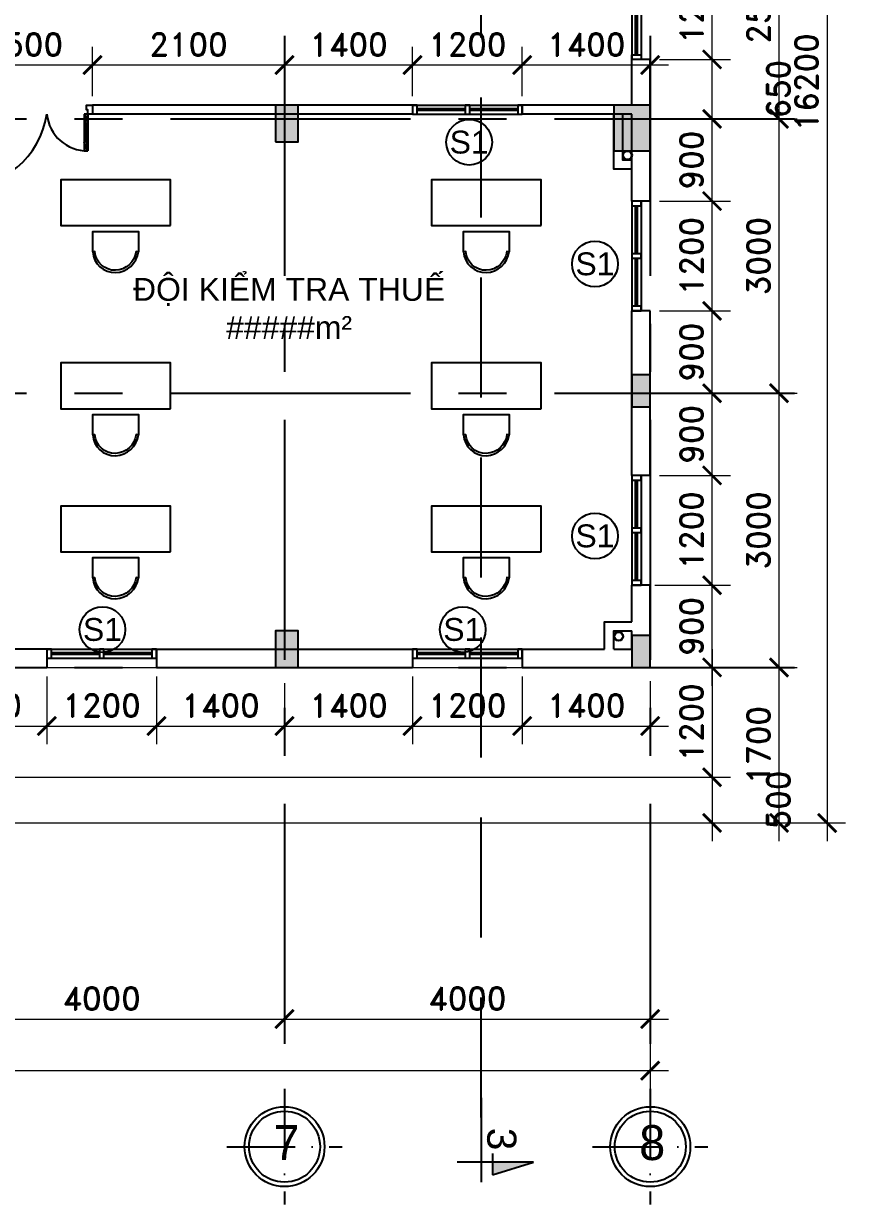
# Model space of a CAD drawing. Header units: inches. Extents: x 452443 to 881249, y 975131 to 1198310.
# Drawn here: x 699966 to 708954, y 1175426 to 1188340 of the extents above; entities that cross this region are included whole.
import ezdxf
from ezdxf.enums import TextEntityAlignment as Align

# ---------------------------------------------------------------- set-up
doc = ezdxf.new("R2010")
doc.units = ezdxf.units.IN
doc.header["$LTSCALE"] = 3.5
doc.header["$MEASUREMENT"] = 0
for name, pattern in [('ACAD_ISO10W100', [18, 12, -3, 0, -3]), ('CENTER', [2, 1.25, -0.25, 0.25, -0.25]), ('HIDDEN', [0.375, 0.25, -0.125])]:
    doc.linetypes.add(name, pattern=pattern)
for name, color, linetype in [('cot', 1, 'Continuous'), ('CUA', 4, 'Continuous'), ('DOOR-84', 84, 'Continuous'), ('hatch', 4, 'Continuous'), ('hatch vl', 4, 'Continuous'), ('HATCH47', 47, 'Continuous'), ('Netcat', 5, 'Continuous'), ('NOI THAT', 42, 'Continuous'), ('phong', 2, 'Continuous'), ('text', 3, 'Continuous'), ('TEXT2', 7, 'Continuous'), ('thuocdo', 3, 'Continuous'), ('Truc', 252, 'Continuous'), ('VISIONABLE-LINE126', 126, 'Continuous')]:
    doc.layers.add(name, color=color, linetype=linetype)
doc.styles.add('chu 1', font='VHELVEN0.TTF')
doc.styles.add('romand', font='romand.shx')
doc.styles.add('STYLE5', font='VAVON_.TTF')
doc.styles.add('VNI-HELVE', font='VHELVEN0.TTF')
doc.dimstyles.new('TL100', dxfattribs={"dimscale": 100, "dimtxt": 2.5, "dimasz": 2, "dimexe": 2, "dimexo": 1, "dimgap": 1, "dimtad": 1, "dimdec": 0, "dimzin": 0, "dimdsep": 46, "dimtxsty": 'romand', "dimblk": 'ARCHTICK', "dimcen": 2, "dimdle": 2, "dimclrd": 256, "dimclre": 256, "dimclrt": 7, "dimadec": 0, "dimazin": 0, "dimtfac": 0.004, "dimtdec": 0, "dimtmove": 2, "dimatfit": 3, "dimfxl": 1, "dimtolj": 1, "dimtzin": 0, "dimlwd": 20, "dimlwe": 20, "dimarcsym": 1})

# ---------------------------------------------------------------- blocks, each defined once
blk = doc.blocks.new('truc tron')
at = {"layer": 'DOOR-84', "linetype": 'ACAD_ISO10W100', "ltscale": 20}
for p, q in [((0, -710), (0, 710)), ((710, 0), (-710, 0))]:
    blk.add_line(p, q, dxfattribs=at)
at = {"layer": 'DOOR-84', "linetype": 'Continuous'}
blk.add_circle((0, 0), 492, dxfattribs=at)
at = {"layer": 'NOI THAT', "linetype": 'Continuous'}
blk.add_circle((0, 0), 437, dxfattribs=at)
blk = doc.blocks.new('CS-1200')
for p, q in [((0, 100), (1200, 100)), ((0, 0), (1200, 0)), ((575, 60), (50, 60)), ((575, 40), (50, 40)), ((1150, 60), (625, 60)), ((1150, 40), (625, 40))]:
    blk.add_line(p, q)
at = {"ltscale": 5}
for points in [[(0, 0), (50, 0), (50, 100), (0, 100)], [(575, 0), (625, 0), (625, 100), (575, 100)], [(1150, 0), (1200, 0), (1200, 100), (1150, 100)]]:
    blk.add_lwpolyline(points, close=True, dxfattribs=at)
blk = doc.blocks.new('dc')
at = {"layer": 'Netcat'}
blk.add_hatch(color=256, dxfattribs=at).paths.add_polyline_path([(828, 672), (828, 147), (989, 147)])
for p, q in [((828, 672), (828, -310)), ((989, 147), (828, 672)), ((0, 0), (1087, 0)), ((717, 147), (989, 147))]:
    blk.add_line(p, q, dxfattribs=at)
at = {"style": 'VNI-HELVE', "flags": 4}
blk.add_attdef('E', text='', height=375, dxfattribs=at).set_placement((482, 272), align=Align.MIDDLE_CENTER)
blk = doc.blocks.new('banhoc')
blk.add_lwpolyline([(-600, -500), (-600, 0), (600, 0), (600, -500)], close=True)
blk.add_lwpolyline([(250, -786), (250, -564), (-250, -564), (-250, -786)])
blk.add_lwpolyline([(1, -989, 0.400527), (225, -784), (250, -786, -0.400825), (0, -1014, -0.365678), (-250, -786), (-225, -783, 0.365407)], format="xyb", close=True)
blk = doc.blocks.new('_ArchTick')
at = {"color": 0, "linetype": 'ByBlock', "const_width": 0.15}
blk.add_lwpolyline([(-0.5, -0.5), (0.5, 0.5)], dxfattribs=at)
blk = doc.blocks.new('*D3156')
at = {"layer": 'DEFPOINTS', "color": 0}
for p in [(698819, 1179368), (702819, 1179368), (702819, 1177453)]:
    blk.add_point(p, dxfattribs=at)
at = {"layer": 'thuocdo', "lineweight": 20}
for p, q in [((698819, 1179268), (698819, 1177253)), ((702819, 1179268), (702819, 1177253)), ((698619, 1177453), (703019, 1177453))]:
    blk.add_line(p, q, dxfattribs=at)
at = {"layer": 'thuocdo', "lineweight": 20, "xscale": 200, "yscale": 200, "zscale": 200, "rotation": 180}
blk.add_blockref('_ArchTick', (698819, 1177453), dxfattribs=at)
at = {"layer": 'thuocdo', "lineweight": 20, "xscale": 200, "yscale": 200, "zscale": 200}
blk.add_blockref('_ArchTick', (702819, 1177453), dxfattribs=at)
at = {"layer": 'thuocdo', "color": 7, "insert": (700819, 1177678), "char_height": 250, "attachment_point": 5, "style": 'romand'}
blk.add_mtext('\\A1;4000', dxfattribs=at)
blk = doc.blocks.new('*D3157')
at = {"layer": 'DEFPOINTS', "color": 0}
for p in [(706819, 1178412), (702819, 1178057), (706819, 1177453)]:
    blk.add_point(p, dxfattribs=at)
at = {"layer": 'thuocdo', "lineweight": 20}
for p, q in [((706819, 1178312), (706819, 1177253)), ((702819, 1177957), (702819, 1177253)), ((702619, 1177453), (707019, 1177453))]:
    blk.add_line(p, q, dxfattribs=at)
at = {"layer": 'thuocdo', "lineweight": 20, "xscale": 200, "yscale": 200, "zscale": 200, "rotation": 180}
blk.add_blockref('_ArchTick', (702819, 1177453), dxfattribs=at)
at = {"layer": 'thuocdo', "lineweight": 20, "xscale": 200, "yscale": 200, "zscale": 200}
blk.add_blockref('_ArchTick', (706819, 1177453), dxfattribs=at)
at = {"layer": 'thuocdo', "color": 7, "insert": (704819, 1177678), "char_height": 250, "attachment_point": 5, "style": 'romand'}
blk.add_mtext('\\A1;4000', dxfattribs=at)
blk = doc.blocks.new('*D3165')
at = {"layer": 'DEFPOINTS', "color": 0}
for p in [(678319, 1178383), (706819, 1178383), (706819, 1176889)]:
    blk.add_point(p, dxfattribs=at)
at = {"layer": 'thuocdo', "lineweight": 20}
for p, q in [((678319, 1178283), (678319, 1176689)), ((706819, 1178283), (706819, 1176689)), ((678119, 1176889), (707019, 1176889))]:
    blk.add_line(p, q, dxfattribs=at)
at = {"layer": 'thuocdo', "lineweight": 20, "xscale": 200, "yscale": 200, "zscale": 200, "rotation": 180}
blk.add_blockref('_ArchTick', (678319, 1176889), dxfattribs=at)
at = {"layer": 'thuocdo', "lineweight": 20, "xscale": 200, "yscale": 200, "zscale": 200}
blk.add_blockref('_ArchTick', (706819, 1176889), dxfattribs=at)
at = {"layer": 'thuocdo', "color": 7, "insert": (692569, 1177114), "char_height": 250, "attachment_point": 5, "style": 'romand'}
blk.add_mtext('\\A1;28500', dxfattribs=at)
blk = doc.blocks.new('*D3169')
at = {"layer": 'DEFPOINTS', "color": 0}
for p in [(707333, 1181298), (708228, 1181298), (707036, 1179598)]:
    blk.add_point(p, dxfattribs=at)
at = {"layer": 'thuocdo', "lineweight": 20}
for p, q in [((708228, 1179398), (708228, 1181498)), ((707433, 1181298), (708428, 1181298)), ((707136, 1179598), (708428, 1179598))]:
    blk.add_line(p, q, dxfattribs=at)
at = {"layer": 'thuocdo', "lineweight": 20, "xscale": 200, "yscale": 200, "zscale": 200}
for p, rotation in [((708228, 1181298), 90), ((708228, 1179598), 270)]:
    blk.add_blockref('_ArchTick', p, dxfattribs=dict(at, rotation=rotation))
at = {"layer": 'thuocdo', "color": 7, "insert": (708003, 1180448), "char_height": 250, "attachment_point": 5, "rotation": 90, "style": 'romand'}
blk.add_mtext('\\A1;1700', dxfattribs=at)
blk = doc.blocks.new('*D3170')
at = {"layer": 'DEFPOINTS', "color": 0}
for p in [(707793, 1184298), (708228, 1184298), (707333, 1181298)]:
    blk.add_point(p, dxfattribs=at)
at = {"layer": 'thuocdo', "lineweight": 20}
for p, q in [((708228, 1181098), (708228, 1184498)), ((707893, 1184298), (708428, 1184298)), ((707433, 1181298), (708428, 1181298))]:
    blk.add_line(p, q, dxfattribs=at)
at = {"layer": 'thuocdo', "lineweight": 20, "xscale": 200, "yscale": 200, "zscale": 200}
for p, rotation in [((708228, 1184298), 90), ((708228, 1181298), 270)]:
    blk.add_blockref('_ArchTick', p, dxfattribs=dict(at, rotation=rotation))
at = {"layer": 'thuocdo', "color": 7, "insert": (708003, 1182798), "char_height": 250, "attachment_point": 5, "rotation": 90, "style": 'romand'}
blk.add_mtext('\\A1;3000', dxfattribs=at)
blk = doc.blocks.new('*D3171')
at = {"layer": 'DEFPOINTS', "color": 0}
for p in [(708119, 1187298), (708228, 1187298), (707793, 1184298)]:
    blk.add_point(p, dxfattribs=at)
at = {"layer": 'thuocdo', "lineweight": 20}
for p, q in [((708228, 1184098), (708228, 1187498)), ((708219, 1187298), (708428, 1187298)), ((707893, 1184298), (708428, 1184298))]:
    blk.add_line(p, q, dxfattribs=at)
at = {"layer": 'thuocdo', "lineweight": 20, "xscale": 200, "yscale": 200, "zscale": 200}
for p, rotation in [((708228, 1187298), 90), ((708228, 1184298), 270)]:
    blk.add_blockref('_ArchTick', p, dxfattribs=dict(at, rotation=rotation))
at = {"layer": 'thuocdo', "color": 7, "insert": (708003, 1185798), "char_height": 250, "attachment_point": 5, "rotation": 90, "style": 'romand'}
blk.add_mtext('\\A1;3000', dxfattribs=at)
blk = doc.blocks.new('*D3172')
at = {"layer": 'DEFPOINTS', "color": 0}
for p in [(708119, 1189798), (708228, 1189798), (708119, 1187298)]:
    blk.add_point(p, dxfattribs=at)
at = {"layer": 'thuocdo', "lineweight": 20}
for p, q in [((708228, 1187098), (708228, 1189998)), ((708219, 1189798), (708428, 1189798)), ((708219, 1187298), (708428, 1187298))]:
    blk.add_line(p, q, dxfattribs=at)
at = {"layer": 'thuocdo', "lineweight": 20, "xscale": 200, "yscale": 200, "zscale": 200}
for p, rotation in [((708228, 1189798), 90), ((708228, 1187298), 270)]:
    blk.add_blockref('_ArchTick', p, dxfattribs=dict(at, rotation=rotation))
at = {"layer": 'thuocdo', "color": 7, "insert": (708003, 1188548), "char_height": 250, "attachment_point": 5, "rotation": 90, "style": 'romand'}
blk.add_mtext('\\A1;2500', dxfattribs=at)
blk = doc.blocks.new('*D3175')
at = {"layer": 'DEFPOINTS', "color": 0}
for p in [(707495, 1195798), (706506, 1179598), (708754, 1179598)]:
    blk.add_point(p, dxfattribs=at)
at = {"layer": 'thuocdo', "lineweight": 20}
for p, q in [((708754, 1195998), (708754, 1179398)), ((707595, 1195798), (708954, 1195798)), ((706606, 1179598), (708954, 1179598))]:
    blk.add_line(p, q, dxfattribs=at)
at = {"layer": 'thuocdo', "lineweight": 20, "xscale": 200, "yscale": 200, "zscale": 200}
for p, rotation in [((708754, 1195798), 90), ((708754, 1179598), 270)]:
    blk.add_blockref('_ArchTick', p, dxfattribs=dict(at, rotation=rotation))
at = {"layer": 'thuocdo', "color": 7, "insert": (708529, 1187698), "char_height": 250, "attachment_point": 5, "rotation": 90, "style": 'romand'}
blk.add_mtext('\\A1;16200', dxfattribs=at)
blk = doc.blocks.new('*D3189')
at = {"layer": 'DEFPOINTS', "color": 0}
for p in [(698819, 1181226), (700219, 1181298), (700219, 1180658)]:
    blk.add_point(p, dxfattribs=at)
at = {"layer": 'thuocdo', "lineweight": 20}
for p, q in [((698819, 1181126), (698819, 1180458)), ((700219, 1181198), (700219, 1180458)), ((698619, 1180658), (700419, 1180658))]:
    blk.add_line(p, q, dxfattribs=at)
at = {"layer": 'thuocdo', "lineweight": 20, "xscale": 200, "yscale": 200, "zscale": 200, "rotation": 180}
blk.add_blockref('_ArchTick', (698819, 1180658), dxfattribs=at)
at = {"layer": 'thuocdo', "lineweight": 20, "xscale": 200, "yscale": 200, "zscale": 200}
blk.add_blockref('_ArchTick', (700219, 1180658), dxfattribs=at)
at = {"layer": 'thuocdo', "color": 7, "insert": (699519, 1180883), "char_height": 250, "attachment_point": 5, "style": 'romand'}
blk.add_mtext('\\A1;1400', dxfattribs=at)
blk = doc.blocks.new('*D3190')
at = {"layer": 'DEFPOINTS', "color": 0}
for p in [(700219, 1181298), (701419, 1181298), (701419, 1180658)]:
    blk.add_point(p, dxfattribs=at)
at = {"layer": 'thuocdo', "lineweight": 20}
for p, q in [((700219, 1181198), (700219, 1180458)), ((701419, 1181198), (701419, 1180458)), ((700019, 1180658), (701619, 1180658))]:
    blk.add_line(p, q, dxfattribs=at)
at = {"layer": 'thuocdo', "lineweight": 20, "xscale": 200, "yscale": 200, "zscale": 200, "rotation": 180}
blk.add_blockref('_ArchTick', (700219, 1180658), dxfattribs=at)
at = {"layer": 'thuocdo', "lineweight": 20, "xscale": 200, "yscale": 200, "zscale": 200}
blk.add_blockref('_ArchTick', (701419, 1180658), dxfattribs=at)
at = {"layer": 'thuocdo', "color": 7, "insert": (700819, 1180883), "char_height": 250, "attachment_point": 5, "style": 'romand'}
blk.add_mtext('\\A1;1200', dxfattribs=at)
blk = doc.blocks.new('*D3191')
at = {"layer": 'DEFPOINTS', "color": 0}
for p in [(701419, 1181298), (702819, 1181226), (702819, 1180658)]:
    blk.add_point(p, dxfattribs=at)
at = {"layer": 'thuocdo', "lineweight": 20}
for p, q in [((701419, 1181198), (701419, 1180458)), ((702819, 1181126), (702819, 1180458)), ((701219, 1180658), (703019, 1180658))]:
    blk.add_line(p, q, dxfattribs=at)
at = {"layer": 'thuocdo', "lineweight": 20, "xscale": 200, "yscale": 200, "zscale": 200, "rotation": 180}
blk.add_blockref('_ArchTick', (701419, 1180658), dxfattribs=at)
at = {"layer": 'thuocdo', "lineweight": 20, "xscale": 200, "yscale": 200, "zscale": 200}
blk.add_blockref('_ArchTick', (702819, 1180658), dxfattribs=at)
at = {"layer": 'thuocdo', "color": 7, "insert": (702119, 1180883), "char_height": 250, "attachment_point": 5, "style": 'romand'}
blk.add_mtext('\\A1;1400', dxfattribs=at)
blk = doc.blocks.new('*D3192')
at = {"layer": 'DEFPOINTS', "color": 0}
for p in [(702819, 1181226), (704219, 1181298), (704219, 1180658)]:
    blk.add_point(p, dxfattribs=at)
at = {"layer": 'thuocdo', "lineweight": 20}
for p, q in [((702819, 1181126), (702819, 1180458)), ((704219, 1181198), (704219, 1180458)), ((702619, 1180658), (704419, 1180658))]:
    blk.add_line(p, q, dxfattribs=at)
at = {"layer": 'thuocdo', "lineweight": 20, "xscale": 200, "yscale": 200, "zscale": 200, "rotation": 180}
blk.add_blockref('_ArchTick', (702819, 1180658), dxfattribs=at)
at = {"layer": 'thuocdo', "lineweight": 20, "xscale": 200, "yscale": 200, "zscale": 200}
blk.add_blockref('_ArchTick', (704219, 1180658), dxfattribs=at)
at = {"layer": 'thuocdo', "color": 7, "insert": (703519, 1180883), "char_height": 250, "attachment_point": 5, "style": 'romand'}
blk.add_mtext('\\A1;1400', dxfattribs=at)
blk = doc.blocks.new('*D3193')
at = {"layer": 'DEFPOINTS', "color": 0}
for p in [(704219, 1181298), (705419, 1181298), (705419, 1180658)]:
    blk.add_point(p, dxfattribs=at)
at = {"layer": 'thuocdo', "lineweight": 20}
for p, q in [((704219, 1181198), (704219, 1180458)), ((705419, 1181198), (705419, 1180458)), ((704019, 1180658), (705619, 1180658))]:
    blk.add_line(p, q, dxfattribs=at)
at = {"layer": 'thuocdo', "lineweight": 20, "xscale": 200, "yscale": 200, "zscale": 200, "rotation": 180}
blk.add_blockref('_ArchTick', (704219, 1180658), dxfattribs=at)
at = {"layer": 'thuocdo', "lineweight": 20, "xscale": 200, "yscale": 200, "zscale": 200}
blk.add_blockref('_ArchTick', (705419, 1180658), dxfattribs=at)
at = {"layer": 'thuocdo', "color": 7, "insert": (704819, 1180883), "char_height": 250, "attachment_point": 5, "style": 'romand'}
blk.add_mtext('\\A1;1200', dxfattribs=at)
blk = doc.blocks.new('*D3194')
at = {"layer": 'DEFPOINTS', "color": 0}
for p in [(705419, 1181298), (706819, 1181247), (706819, 1180658)]:
    blk.add_point(p, dxfattribs=at)
at = {"layer": 'thuocdo', "lineweight": 20}
for p, q in [((705419, 1181198), (705419, 1180458)), ((706819, 1181147), (706819, 1180458)), ((705219, 1180658), (707019, 1180658))]:
    blk.add_line(p, q, dxfattribs=at)
at = {"layer": 'thuocdo', "lineweight": 20, "xscale": 200, "yscale": 200, "zscale": 200, "rotation": 180}
blk.add_blockref('_ArchTick', (705419, 1180658), dxfattribs=at)
at = {"layer": 'thuocdo', "lineweight": 20, "xscale": 200, "yscale": 200, "zscale": 200}
blk.add_blockref('_ArchTick', (706819, 1180658), dxfattribs=at)
at = {"layer": 'thuocdo', "color": 7, "insert": (706119, 1180883), "char_height": 250, "attachment_point": 5, "style": 'romand'}
blk.add_mtext('\\A1;1400', dxfattribs=at)
blk = doc.blocks.new('*D3214')
at = {"layer": 'DEFPOINTS', "color": 0}
for p in [(706769, 1182198), (707496, 1182198), (707039, 1181298)]:
    blk.add_point(p, dxfattribs=at)
at = {"layer": 'thuocdo', "lineweight": 20}
for p, q in [((707496, 1181098), (707496, 1182398)), ((706869, 1182198), (707696, 1182198)), ((707139, 1181298), (707696, 1181298))]:
    blk.add_line(p, q, dxfattribs=at)
at = {"layer": 'thuocdo', "lineweight": 20, "xscale": 200, "yscale": 200, "zscale": 200}
for p, rotation in [((707496, 1182198), 90), ((707496, 1181298), 270)]:
    blk.add_blockref('_ArchTick', p, dxfattribs=dict(at, rotation=rotation))
at = {"layer": 'thuocdo', "color": 7, "insert": (707271, 1181748), "char_height": 250, "attachment_point": 5, "rotation": 90, "style": 'romand'}
blk.add_mtext('\\A1;900', dxfattribs=at)
blk = doc.blocks.new('*D3215')
at = {"layer": 'DEFPOINTS', "color": 0}
for p in [(706819, 1183398), (707496, 1183398), (706769, 1182198)]:
    blk.add_point(p, dxfattribs=at)
at = {"layer": 'thuocdo', "lineweight": 20}
for p, q in [((707496, 1181998), (707496, 1183598)), ((706919, 1183398), (707696, 1183398)), ((706869, 1182198), (707696, 1182198))]:
    blk.add_line(p, q, dxfattribs=at)
at = {"layer": 'thuocdo', "lineweight": 20, "xscale": 200, "yscale": 200, "zscale": 200}
for p, rotation in [((707496, 1183398), 90), ((707496, 1182198), 270)]:
    blk.add_blockref('_ArchTick', p, dxfattribs=dict(at, rotation=rotation))
at = {"layer": 'thuocdo', "color": 7, "insert": (707271, 1182798), "char_height": 250, "attachment_point": 5, "rotation": 90, "style": 'romand'}
blk.add_mtext('\\A1;1200', dxfattribs=at)
blk = doc.blocks.new('*D3216')
at = {"layer": 'DEFPOINTS', "color": 0}
for p in [(707013, 1184298), (707496, 1184298), (706819, 1183398)]:
    blk.add_point(p, dxfattribs=at)
at = {"layer": 'thuocdo', "lineweight": 20}
for p, q in [((707496, 1183198), (707496, 1184498)), ((707113, 1184298), (707696, 1184298)), ((706919, 1183398), (707696, 1183398))]:
    blk.add_line(p, q, dxfattribs=at)
at = {"layer": 'thuocdo', "lineweight": 20, "xscale": 200, "yscale": 200, "zscale": 200}
for p, rotation in [((707496, 1184298), 90), ((707496, 1183398), 270)]:
    blk.add_blockref('_ArchTick', p, dxfattribs=dict(at, rotation=rotation))
at = {"layer": 'thuocdo', "color": 7, "insert": (707271, 1183848), "char_height": 250, "attachment_point": 5, "rotation": 90, "style": 'romand'}
blk.add_mtext('\\A1;900', dxfattribs=at)
blk = doc.blocks.new('*D3217')
at = {"layer": 'DEFPOINTS', "color": 0}
for p in [(706819, 1185198), (707496, 1185198), (707013, 1184298)]:
    blk.add_point(p, dxfattribs=at)
at = {"layer": 'thuocdo', "lineweight": 20}
for p, q in [((707496, 1184098), (707496, 1185398)), ((706919, 1185198), (707696, 1185198)), ((707113, 1184298), (707696, 1184298))]:
    blk.add_line(p, q, dxfattribs=at)
at = {"layer": 'thuocdo', "lineweight": 20, "xscale": 200, "yscale": 200, "zscale": 200}
for p, rotation in [((707496, 1185198), 90), ((707496, 1184298), 270)]:
    blk.add_blockref('_ArchTick', p, dxfattribs=dict(at, rotation=rotation))
at = {"layer": 'thuocdo', "color": 7, "insert": (707271, 1184748), "char_height": 250, "attachment_point": 5, "rotation": 90, "style": 'romand'}
blk.add_mtext('\\A1;900', dxfattribs=at)
blk = doc.blocks.new('*D3218')
at = {"layer": 'DEFPOINTS', "color": 0}
for p in [(706819, 1186398), (707496, 1186398), (706819, 1185198)]:
    blk.add_point(p, dxfattribs=at)
at = {"layer": 'thuocdo', "lineweight": 20}
for p, q in [((707496, 1184998), (707496, 1186598)), ((706919, 1186398), (707696, 1186398)), ((706919, 1185198), (707696, 1185198))]:
    blk.add_line(p, q, dxfattribs=at)
at = {"layer": 'thuocdo', "lineweight": 20, "xscale": 200, "yscale": 200, "zscale": 200}
for p, rotation in [((707496, 1186398), 90), ((707496, 1185198), 270)]:
    blk.add_blockref('_ArchTick', p, dxfattribs=dict(at, rotation=rotation))
at = {"layer": 'thuocdo', "color": 7, "insert": (707271, 1185798), "char_height": 250, "attachment_point": 5, "rotation": 90, "style": 'romand'}
blk.add_mtext('\\A1;1200', dxfattribs=at)
blk = doc.blocks.new('*D3219')
at = {"layer": 'DEFPOINTS', "color": 0}
for p in [(706971, 1187298), (707496, 1187298), (706819, 1186398)]:
    blk.add_point(p, dxfattribs=at)
at = {"layer": 'thuocdo', "lineweight": 20}
for p, q in [((707496, 1186198), (707496, 1187498)), ((707071, 1187298), (707696, 1187298)), ((706919, 1186398), (707696, 1186398))]:
    blk.add_line(p, q, dxfattribs=at)
at = {"layer": 'thuocdo', "lineweight": 20, "xscale": 200, "yscale": 200, "zscale": 200}
for p, rotation in [((707496, 1187298), 90), ((707496, 1186398), 270)]:
    blk.add_blockref('_ArchTick', p, dxfattribs=dict(at, rotation=rotation))
at = {"layer": 'thuocdo', "color": 7, "insert": (707271, 1186848), "char_height": 250, "attachment_point": 5, "rotation": 90, "style": 'romand'}
blk.add_mtext('\\A1;900', dxfattribs=at)
blk = doc.blocks.new('*D3220')
at = {"layer": 'DEFPOINTS', "color": 0}
for p in [(706819, 1187948), (707496, 1187948), (706971, 1187298)]:
    blk.add_point(p, dxfattribs=at)
at = {"layer": 'thuocdo', "lineweight": 20}
for p, q in [((707496, 1187098), (707496, 1188148)), ((706919, 1187948), (707696, 1187948)), ((707071, 1187298), (707696, 1187298))]:
    blk.add_line(p, q, dxfattribs=at)
at = {"layer": 'thuocdo', "lineweight": 20, "xscale": 200, "yscale": 200, "zscale": 200}
for p, rotation in [((707496, 1187948), 90), ((707496, 1187298), 270)]:
    blk.add_blockref('_ArchTick', p, dxfattribs=dict(at, rotation=rotation))
at = {"layer": 'thuocdo', "color": 7, "insert": (708221, 1187623), "char_height": 250, "attachment_point": 5, "rotation": 90, "style": 'romand'}
blk.add_mtext('\\A1;650', dxfattribs=at)
blk = doc.blocks.new('*D3221')
at = {"layer": 'DEFPOINTS', "color": 0}
for p in [(706819, 1189148), (707496, 1189148), (706819, 1187948)]:
    blk.add_point(p, dxfattribs=at)
at = {"layer": 'thuocdo', "lineweight": 20}
for p, q in [((707496, 1187748), (707496, 1189348)), ((706919, 1189148), (707696, 1189148)), ((706919, 1187948), (707696, 1187948))]:
    blk.add_line(p, q, dxfattribs=at)
at = {"layer": 'thuocdo', "lineweight": 20, "xscale": 200, "yscale": 200, "zscale": 200}
for p, rotation in [((707496, 1189148), 90), ((707496, 1187948), 270)]:
    blk.add_blockref('_ArchTick', p, dxfattribs=dict(at, rotation=rotation))
at = {"layer": 'thuocdo', "color": 7, "insert": (707271, 1188548), "char_height": 250, "attachment_point": 5, "rotation": 90, "style": 'romand'}
blk.add_mtext('\\A1;1200', dxfattribs=at)
blk = doc.blocks.new('*D3229')
at = {"layer": 'DEFPOINTS', "color": 0}
for p in [(705419, 1187887), (705419, 1187448), (706819, 1187545)]:
    blk.add_point(p, dxfattribs=at)
at = {"layer": 'thuocdo', "lineweight": 20}
for p, q in [((705419, 1187548), (705419, 1188087)), ((706819, 1187645), (706819, 1188087)), ((707019, 1187887), (705219, 1187887))]:
    blk.add_line(p, q, dxfattribs=at)
at = {"layer": 'thuocdo', "lineweight": 20, "xscale": 200, "yscale": 200, "zscale": 200, "rotation": 180}
blk.add_blockref('_ArchTick', (705419, 1187887), dxfattribs=at)
at = {"layer": 'thuocdo', "lineweight": 20, "xscale": 200, "yscale": 200, "zscale": 200}
blk.add_blockref('_ArchTick', (706819, 1187887), dxfattribs=at)
at = {"layer": 'thuocdo', "color": 7, "insert": (706119, 1188112), "char_height": 250, "attachment_point": 5, "style": 'romand'}
blk.add_mtext('\\A1;1400', dxfattribs=at)
blk = doc.blocks.new('*D3230')
at = {"layer": 'DEFPOINTS', "color": 0}
for p in [(704219, 1187887), (704219, 1187448), (705419, 1187448)]:
    blk.add_point(p, dxfattribs=at)
at = {"layer": 'thuocdo', "lineweight": 20}
for p, q in [((704219, 1187548), (704219, 1188087)), ((705419, 1187548), (705419, 1188087)), ((705619, 1187887), (704019, 1187887))]:
    blk.add_line(p, q, dxfattribs=at)
at = {"layer": 'thuocdo', "lineweight": 20, "xscale": 200, "yscale": 200, "zscale": 200, "rotation": 180}
blk.add_blockref('_ArchTick', (704219, 1187887), dxfattribs=at)
at = {"layer": 'thuocdo', "lineweight": 20, "xscale": 200, "yscale": 200, "zscale": 200}
blk.add_blockref('_ArchTick', (705419, 1187887), dxfattribs=at)
at = {"layer": 'thuocdo', "color": 7, "insert": (704819, 1188112), "char_height": 250, "attachment_point": 5, "style": 'romand'}
blk.add_mtext('\\A1;1200', dxfattribs=at)
blk = doc.blocks.new('*D3231')
at = {"layer": 'DEFPOINTS', "color": 0}
for p in [(702819, 1187887), (702819, 1187448), (704219, 1187448)]:
    blk.add_point(p, dxfattribs=at)
at = {"layer": 'thuocdo', "lineweight": 20}
for p, q in [((702819, 1187548), (702819, 1188087)), ((704219, 1187548), (704219, 1188087)), ((704419, 1187887), (702619, 1187887))]:
    blk.add_line(p, q, dxfattribs=at)
at = {"layer": 'thuocdo', "lineweight": 20, "xscale": 200, "yscale": 200, "zscale": 200, "rotation": 180}
blk.add_blockref('_ArchTick', (702819, 1187887), dxfattribs=at)
at = {"layer": 'thuocdo', "lineweight": 20, "xscale": 200, "yscale": 200, "zscale": 200}
blk.add_blockref('_ArchTick', (704219, 1187887), dxfattribs=at)
at = {"layer": 'thuocdo', "color": 7, "insert": (703519, 1188112), "char_height": 250, "attachment_point": 5, "style": 'romand'}
blk.add_mtext('\\A1;1400', dxfattribs=at)
blk = doc.blocks.new('*D3232')
at = {"layer": 'DEFPOINTS', "color": 0}
for p in [(700719, 1187887), (700719, 1187448), (702819, 1187448)]:
    blk.add_point(p, dxfattribs=at)
at = {"layer": 'thuocdo', "lineweight": 20}
for p, q in [((700719, 1187548), (700719, 1188087)), ((702819, 1187548), (702819, 1188087)), ((703019, 1187887), (700519, 1187887))]:
    blk.add_line(p, q, dxfattribs=at)
at = {"layer": 'thuocdo', "lineweight": 20, "xscale": 200, "yscale": 200, "zscale": 200, "rotation": 180}
blk.add_blockref('_ArchTick', (700719, 1187887), dxfattribs=at)
at = {"layer": 'thuocdo', "lineweight": 20, "xscale": 200, "yscale": 200, "zscale": 200}
blk.add_blockref('_ArchTick', (702819, 1187887), dxfattribs=at)
at = {"layer": 'thuocdo', "color": 7, "insert": (701769, 1188112), "char_height": 250, "attachment_point": 5, "style": 'romand'}
blk.add_mtext('\\A1;2100', dxfattribs=at)
blk = doc.blocks.new('*D3233')
at = {"layer": 'DEFPOINTS', "color": 0}
for p in [(699219, 1187887), (699219, 1187448), (700719, 1187448)]:
    blk.add_point(p, dxfattribs=at)
at = {"layer": 'thuocdo', "lineweight": 20}
for p, q in [((699219, 1187548), (699219, 1188087)), ((700719, 1187548), (700719, 1188087)), ((700919, 1187887), (699019, 1187887))]:
    blk.add_line(p, q, dxfattribs=at)
at = {"layer": 'thuocdo', "lineweight": 20, "xscale": 200, "yscale": 200, "zscale": 200, "rotation": 180}
blk.add_blockref('_ArchTick', (699219, 1187887), dxfattribs=at)
at = {"layer": 'thuocdo', "lineweight": 20, "xscale": 200, "yscale": 200, "zscale": 200}
blk.add_blockref('_ArchTick', (700719, 1187887), dxfattribs=at)
at = {"layer": 'thuocdo', "color": 7, "insert": (699969, 1188112), "char_height": 250, "attachment_point": 5, "style": 'romand'}
blk.add_mtext('\\A1;1500', dxfattribs=at)
blk = doc.blocks.new('*D3262')
at = {"layer": 'DEFPOINTS', "color": 0}
for p in [(698377, 1181298), (698377, 1180098), (707496, 1180098)]:
    blk.add_point(p, dxfattribs=at)
at = {"layer": 'thuocdo', "lineweight": 20}
for p, q in [((707496, 1181498), (707496, 1179898)), ((698477, 1181298), (707696, 1181298)), ((698477, 1180098), (707696, 1180098))]:
    blk.add_line(p, q, dxfattribs=at)
at = {"layer": 'thuocdo', "lineweight": 20, "xscale": 200, "yscale": 200, "zscale": 200}
for p, rotation in [((707496, 1181298), 90), ((707496, 1180098), 270)]:
    blk.add_blockref('_ArchTick', p, dxfattribs=dict(at, rotation=rotation))
at = {"layer": 'thuocdo', "color": 7, "insert": (707271, 1180698), "char_height": 250, "attachment_point": 5, "rotation": 90, "style": 'romand'}
blk.add_mtext('\\A1;1200', dxfattribs=at)
blk = doc.blocks.new('*D3263')
at = {"layer": 'DEFPOINTS', "color": 0}
for p in [(698377, 1180098), (695058, 1179598), (707496, 1179598)]:
    blk.add_point(p, dxfattribs=at)
at = {"layer": 'thuocdo', "lineweight": 20}
for p, q in [((707496, 1180298), (707496, 1179398)), ((698477, 1180098), (707696, 1180098)), ((695158, 1179598), (707696, 1179598))]:
    blk.add_line(p, q, dxfattribs=at)
at = {"layer": 'thuocdo', "lineweight": 20, "xscale": 200, "yscale": 200, "zscale": 200}
for p, rotation in [((707496, 1180098), 90), ((707496, 1179598), 270)]:
    blk.add_blockref('_ArchTick', p, dxfattribs=dict(at, rotation=rotation))
at = {"layer": 'thuocdo', "color": 7, "insert": (708221, 1179848), "char_height": 250, "attachment_point": 5, "rotation": 90, "style": 'romand'}
blk.add_mtext('\\A1;500', dxfattribs=at)
blk = doc.blocks.new('CUAD1500')
for p, q in [((1410, 100), (1410, 900)), ((1450, 900), (1410, 900)), ((1450, 900), (1410, 800)), ((1410, 900), (1450, 800)), ((1450, 800), (1410, 800)), ((1420, 200), (1420, 800)), ((1440, 200), (1440, 800)), ((1450, 100), (1450, 900)), ((50, 500), (90, 400)), ((90, 500), (50, 400)), ((50, 100), (50, 500)), ((50, 500), (90, 500)), ((50, 400), (90, 400)), ((60, 200), (60, 400)), ((80, 200), (80, 400)), ((90, 100), (90, 500)), ((50, 200), (90, 200)), ((50, 100), (90, 200)), ((90, 100), (50, 200)), ((1450, 200), (1410, 200)), ((1450, 100), (1410, 200)), ((1410, 100), (1450, 200)), ((50, 100), (90, 100)), ((1450, 100), (1410, 100))]:
    blk.add_line(p, q)
for points in [[(0, 100), (50, 100), (50, 50), (65, 50), (65, 0), (0, 0)], [(1500, 100), (1450, 100), (1450, 50), (1435, 50), (1435, 0), (1500, 0)]]:
    blk.add_lwpolyline(points, close=True)
at = {"layer": 'hatch'}
for centre, radius, start, end in [((1430, -40), 940, 88.7553, 171.4465), ((57, 55), 445, 5.8369, 90.896)]:
    blk.add_arc(centre, radius, start, end, dxfattribs=at)

msp = doc.modelspace()

# ---------------------------------------------------------------- hatches: boundary and pattern name
at = {"layer": 'cot'}
for points in [[(702719.4, 1187048.2), (702969.4, 1187048.2), (702969.4, 1187448.2), (702719.4, 1187448.2)], [(706819.4, 1187448.2), (706419.4, 1187448.2), (706419.4, 1186948.2), (706819.4, 1186948.2)], [(706619.4, 1184148.2), (706819.4, 1184148.2), (706819.4, 1184498.2), (706619.4, 1184498.2)], [(702719.4, 1181298.2), (702969.4, 1181298.2), (702969.4, 1181698.2), (702719.4, 1181698.2)], [(706619.4, 1181298.2), (706819.4, 1181298.2), (706819.4, 1181648.2), (706619.4, 1181648.2)]]:
    msp.add_hatch(color=256, dxfattribs=at).paths.add_polyline_path(points)

# ---------------------------------------------------------------- linework, layer by layer
for points in [[(702719.4, 1187048.2), (702969.4, 1187048.2), (702969.4, 1187448.2), (702719.4, 1187448.2)], [(706819.4, 1187448.2), (706419.4, 1187448.2), (706419.4, 1186948.2), (706819.4, 1186948.2)], [(706619.4, 1184148.2), (706819.4, 1184148.2), (706819.4, 1184498.2), (706619.4, 1184498.2)], [(702719.4, 1181298.2), (702969.4, 1181298.2), (702969.4, 1181698.2), (702719.4, 1181698.2)], [(706619.4, 1181298.2), (706819.4, 1181298.2), (706819.4, 1181648.2), (706619.4, 1181648.2)]]:
    msp.add_lwpolyline(points, close=True, dxfattribs=at)
at = {"layer": 'hatch vl'}
for centre in [(704839.1, 1187042.2), (706214.6, 1185711.1), (706214.6, 1182735.8), (700828.3, 1181712.3), (704769.2, 1181712.3)]:
    msp.add_circle(centre, 250, dxfattribs=at)
at = {"layer": 'HATCH47', "linetype": 'HIDDEN', "ltscale": 1500}
msp.add_lwpolyline([(704969.8, 1176376.7), (704969.8, 1197386.6)], dxfattribs=at)
at = {"layer": 'phong'}
for p, q in [((706619.4, 1187448.2), (706619.4, 1187948.2)), ((706819.4, 1186398.2), (706819.4, 1187948.2)), ((704219.4, 1187448.2), (700719.4, 1187448.2)), ((706619.4, 1187448.2), (705419.4, 1187448.2)), ((704219.4, 1187348.2), (700719.4, 1187348.2)), ((706619.4, 1187348.2), (705419.4, 1187348.2)), ((706619.4, 1186398.2), (706619.4, 1187348.2)), ((706619.4, 1183398.2), (706619.4, 1185198.2)), ((706819.4, 1183398.2), (706819.4, 1185198.2)), ((706619.4, 1181798.2), (706619.4, 1182198.2)), ((706819.4, 1181298.2), (706819.4, 1182198.2)), ((706619.4, 1181498.2), (706619.4, 1181698.2)), ((700219.4, 1181498.2), (699119.4, 1181498.2)), ((701419.4, 1181498.2), (704219.4, 1181498.2)), ((705419.4, 1181498.2), (706319.4, 1181498.2)), ((706419.4, 1181498.2), (706619.4, 1181498.2)), ((698869.4, 1181298.2), (700219.4, 1181298.2)), ((701419.4, 1181298.2), (704219.4, 1181298.2)), ((705419.4, 1181298.2), (706819.4, 1181298.2))]:
    msp.add_line(p, q, dxfattribs=at)
for points in [[(706819.4, 1187948.2), (706619.4, 1187948.2)], [(700719.4, 1187448.2), (700719.4, 1187348.2)], [(704219.4, 1187448.2), (704219.4, 1187348.2)], [(705419.4, 1187448.2), (705419.4, 1187348.2)], [(706619.4, 1186748.2), (706419.4, 1186748.2), (706419.4, 1187348.2)], [(706619.4, 1186848.2), (706519.4, 1186848.2), (706519.4, 1187348.2)], [(706819.4, 1186398.2), (706619.4, 1186398.2)], [(706819.4, 1185198.2), (706619.4, 1185198.2)], [(706819.4, 1183398.2), (706619.4, 1183398.2)], [(706819.4, 1182198.2), (706619.4, 1182198.2)], [(706319.4, 1181498.2), (706319.4, 1181798.2), (706619.4, 1181798.2)], [(706419.4, 1181498.2), (706419.4, 1181698.2), (706619.4, 1181698.2)], [(700219.4, 1181498.2), (700219.4, 1181298.2)], [(701419.4, 1181498.2), (701419.4, 1181298.2)], [(704219.4, 1181498.2), (704219.4, 1181298.2)], [(705419.4, 1181498.2), (705419.4, 1181298.2)]]:
    msp.add_lwpolyline(points, dxfattribs=at)
at = {"layer": 'thuocdo'}
for centre, radius in [((706570, 1186900.2), 50), ((706570, 1186900.2), 45), ((706473.5, 1181638), 50), ((706473.5, 1181638), 45)]:
    msp.add_circle(centre, radius, dxfattribs=at)
at = {"layer": 'Truc', "linetype": 'CENTER', "ltscale": 600}
for points in [[(702819.4, 1196606.8), (702819.4, 1176688.6)], [(706819.4, 1196606.8), (706819.4, 1176688.6)], [(676372.5, 1187298.2), (708909.4, 1187298.2)], [(676372.5, 1184298.2), (708909.4, 1184298.2)], [(676372.5, 1181298.2), (708909.4, 1181298.2)]]:
    msp.add_lwpolyline(points, dxfattribs=at)

# ---------------------------------------------------------------- block references
at = {"xscale": -1}
for p in [(700971.2, 1186630.7), (705027, 1186630.7), (700971.2, 1184628.1), (705027, 1184628.1), (700971.2, 1183063.7), (705027, 1183063.7)]:
    msp.add_blockref('banhoc', p, dxfattribs=at)
at = {"layer": 'CUA', "xscale": -1, "rotation": 90}
msp.add_blockref('CS-1200', (706719.4, 1189148.2), dxfattribs=at)
at = {"layer": 'CUA'}
for p in [(704219.4, 1187348.2), (700219.4, 1181398.2), (704219.4, 1181398.2)]:
    msp.add_blockref('CS-1200', p, dxfattribs=at)
at = {"layer": 'CUA', "rotation": 270}
for p in [(706619.4, 1186398.2), (706619.4, 1183398.2)]:
    msp.add_blockref('CS-1200', p, dxfattribs=at)
at = {"layer": 'DOOR-84', "rotation": 180}
msp.add_blockref('CUAD1500', (700719.4, 1187448.2), dxfattribs=at)
at = {"layer": 'phong'}
ref = msp.add_blockref('dc', (704969.8, 1176591.7), dxfattribs=dict(at, xscale=0.8499999999767169, yscale=0.8499999999767169, zscale=0.8500000000058208, rotation=270))
ref.add_attrib('E', '3', dxfattribs={"layer": '0', "height": 318.8, "rotation": 270, "style": 'VNI-HELVE'}).set_placement((705196, 1176140.6), align=Align.MIDDLE_CENTER)
at = {"layer": 'VISIONABLE-LINE126', "linetype": 'Continuous', "xscale": 0.8886240000138059, "yscale": 0.8886240000138059, "zscale": 0.8886240000138059, "rotation": 180}
for p in [(702819.4, 1176057.3), (706819.4, 1176057.3)]:
    msp.add_blockref('truc tron', p, dxfattribs=at)

# ---------------------------------------------------------------- texts
at = {"char_height": 250, "width": 407.041, "attachment_point": 5, "style": 'chu 1'}
for insert in [(704839.1, 1187042.2), (706214.6, 1185711.1), (706214.6, 1182735.8), (700828.3, 1181712.3), (704769.2, 1181712.3)]:
    msp.add_mtext('S1', dxfattribs=dict(at, insert=insert))
at = {"layer": 'text', "linetype": 'Continuous', "style": 'STYLE5'}
for s, p in [('7', (702841.1, 1175910.7)), ('8', (706841.1, 1175910.7))]:
    msp.add_text(s, height=382.5, dxfattribs=at).set_placement(p, align=Align.CENTER)
at = {"layer": 'TEXT2', "insert": (702869.5, 1185558.1), "char_height": 250, "attachment_point": 2, "style": 'VNI-HELVE'}
msp.add_mtext_dynamic_manual_height_columns('{\\C7;ÑOÄI KIEÅM TRA THUEÁ\\P#####m²}', width=4082.238, gutter_width=1000, heights=[0], dxfattribs=at)

# ---------------------------------------------------------------- dimensions: what is measured, and where the dimension line sits
at = {"layer": 'thuocdo'}
for base, p1, p2, override, picture, middle in [((708753.6, 1179598.2), (707494.8, 1195798.2), (706506.5, 1179598.2), {"dimarcsym": 1}, '*D3175', (708528.6, 1187698.2)), ((708227.9, 1189798.2), (708119, 1187298.2), (708119, 1189798.2), {"dimarcsym": 1}, '*D3172', (708002.9, 1188548.2)), ((707496.1, 1189148.2), (706819.4, 1187948.2), (706819.4, 1189148.2), {"dimfxl": 10, "dimarcsym": 1}, '*D3221', (707271.1, 1188548.2)), ((707496.1, 1187948.2), (706971.2, 1187298.2), (706819.4, 1187948.2), {"dimfxl": 10, "dimarcsym": 1}, '*D3220', (708221.1, 1187623.2)), ((707496.1, 1187298.2), (706819.4, 1186398.2), (706971.2, 1187298.2), {"dimfxl": 10, "dimarcsym": 1}, '*D3219', (707271.1, 1186848.2)), ((708227.9, 1187298.2), (707792.9, 1184298.2), (708119, 1187298.2), {"dimarcsym": 1}, '*D3171', (708002.9, 1185798.2)), ((707496.1, 1186398.2), (706819.4, 1185198.2), (706819.4, 1186398.2), {"dimfxl": 10, "dimarcsym": 1}, '*D3218', (707271.1, 1185798.2)), ((707496.1, 1185198.2), (707013.2, 1184298.2), (706819.4, 1185198.2), {"dimfxl": 10, "dimarcsym": 1}, '*D3217', (707271.1, 1184748.2)), ((707496.1, 1184298.2), (706819.4, 1183398.2), (707013.2, 1184298.2), {"dimfxl": 10, "dimarcsym": 1}, '*D3216', (707271.1, 1183848.2)), ((708227.9, 1184298.2), (707333.2, 1181298.2), (707792.9, 1184298.2), {"dimarcsym": 1}, '*D3170', (708002.9, 1182798.2)), ((707496.1, 1183398.2), (706769.4, 1182198.2), (706819.4, 1183398.2), {"dimfxl": 10, "dimarcsym": 1}, '*D3215', (707271.1, 1182798.2)), ((707496.1, 1182198.2), (707038.8, 1181298.2), (706769.4, 1182198.2), {"dimfxl": 10, "dimarcsym": 1}, '*D3214', (707271.1, 1181748.2)), ((707496.1, 1180098.2), (698376.7, 1181298.2), (698376.7, 1180098.2), {"dimarcsym": 1}, '*D3262', (707271.1, 1180698.2)), ((708227.9, 1181298.2), (707035.6, 1179598.2), (707333.2, 1181298.2), {"dimarcsym": 1}, '*D3169', (708002.9, 1180448.2)), ((707496.1, 1179598.2), (698376.7, 1180098.2), (695058.1, 1179598.2), {"dimarcsym": 1}, '*D3263', (708221.1, 1179848.2))]:
    dim = msp.add_linear_dim(base=base, p1=p1, p2=p2, angle=90, dimstyle='TL100', override=override, dxfattribs=at)
    dim.commit()
    dim.dimension.update_dxf_attribs({"geometry": picture, "text_midpoint": middle})
for base, p1, p2, override, picture, middle in [((699219.4, 1187886.6), (700719.4, 1187448.2), (699219.4, 1187448.2), {"dimfxl": 10, "dimarcsym": 1}, '*D3233', (699969.4, 1188111.6)), ((700719.4, 1187886.6), (702819.4, 1187448.2), (700719.4, 1187448.2), {"dimfxl": 10, "dimarcsym": 1}, '*D3232', (701769.4, 1188111.6)), ((702819.4, 1187886.6), (704219.4, 1187448.2), (702819.4, 1187448.2), {"dimfxl": 10, "dimarcsym": 1}, '*D3231', (703519.4, 1188111.6)), ((704219.4, 1187886.6), (705419.4, 1187448.2), (704219.4, 1187448.2), {"dimfxl": 10, "dimarcsym": 1}, '*D3230', (704819.4, 1188111.6)), ((705419.4, 1187886.6), (706819.4, 1187545.5), (705419.4, 1187448.2), {"dimfxl": 10, "dimarcsym": 1}, '*D3229', (706119.4, 1188111.6)), ((700219.4, 1180658.2), (698819.4, 1181225.8), (700219.4, 1181298.2), {"dimfxl": 10, "dimarcsym": 1}, '*D3189', (699519.4, 1180883.2)), ((701419.4, 1180658.2), (700219.4, 1181298.2), (701419.4, 1181298.2), {"dimfxl": 10, "dimarcsym": 1}, '*D3190', (700819.4, 1180883.2)), ((702819.4, 1180658.2), (701419.4, 1181298.2), (702819.4, 1181225.8), {"dimfxl": 10, "dimarcsym": 1}, '*D3191', (702119.4, 1180883.2)), ((704219.4, 1180658.2), (702819.4, 1181225.8), (704219.4, 1181298.2), {"dimfxl": 10, "dimarcsym": 1}, '*D3192', (703519.4, 1180883.2)), ((705419.4, 1180658.2), (704219.4, 1181298.2), (705419.4, 1181298.2), {"dimfxl": 10, "dimarcsym": 1}, '*D3193', (704819.4, 1180883.2)), ((706819.4, 1180658.2), (705419.4, 1181298.2), (706819.4, 1181247.2), {"dimfxl": 10, "dimarcsym": 1}, '*D3194', (706119.4, 1180883.2)), ((702819.4, 1177453.2), (698819.4, 1179368.3), (702819.4, 1179368.3), {"dimarcsym": 1}, '*D3156', (700819.4, 1177678.2)), ((706819.4, 1177453.2), (702819.4, 1178056.6), (706819.4, 1178411.9), {"dimarcsym": 1}, '*D3157', (704819.4, 1177678.2)), ((706819.4, 1176888.6), (678319.4, 1178382.6), (706819.4, 1178382.6), {"dimarcsym": 1}, '*D3165', (692569.4, 1177113.6))]:
    dim = msp.add_linear_dim(base=base, p1=p1, p2=p2, dimstyle='TL100', override=override, dxfattribs=at)
    dim.commit()
    dim.dimension.update_dxf_attribs({"geometry": picture, "text_midpoint": middle})

doc.saveas('drawing.dxf')
